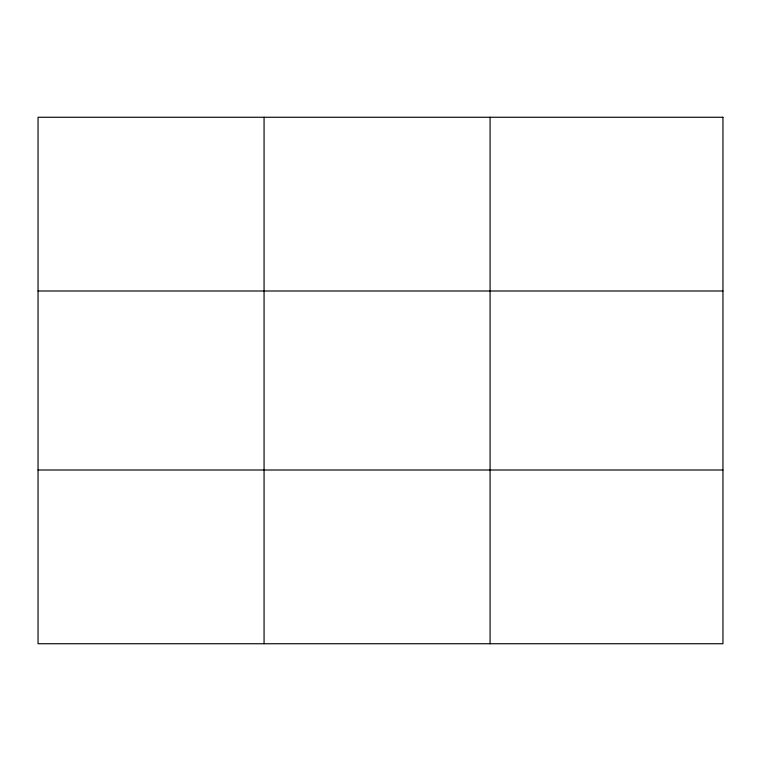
<?xml version="1.0" encoding="UTF-8"?>
<svg xmlns="http://www.w3.org/2000/svg" width="761" height="761" viewBox="0 0 761 761"><rect width="100%" height="100%" fill="white"/><g stroke="black" fill="none" stroke-linecap="round" stroke-linejoin="round"><path stroke-width="1.14" d="M264.067 117.261L264.067 643.739M490.084 117.261L490.084 643.739M38.05 290.997L722.95 290.997M38.05 470.003L722.95 470.003M722.95 117.261L722.95 643.739L38.05 643.739L38.05 117.261L722.95 117.261"/></g></svg>
